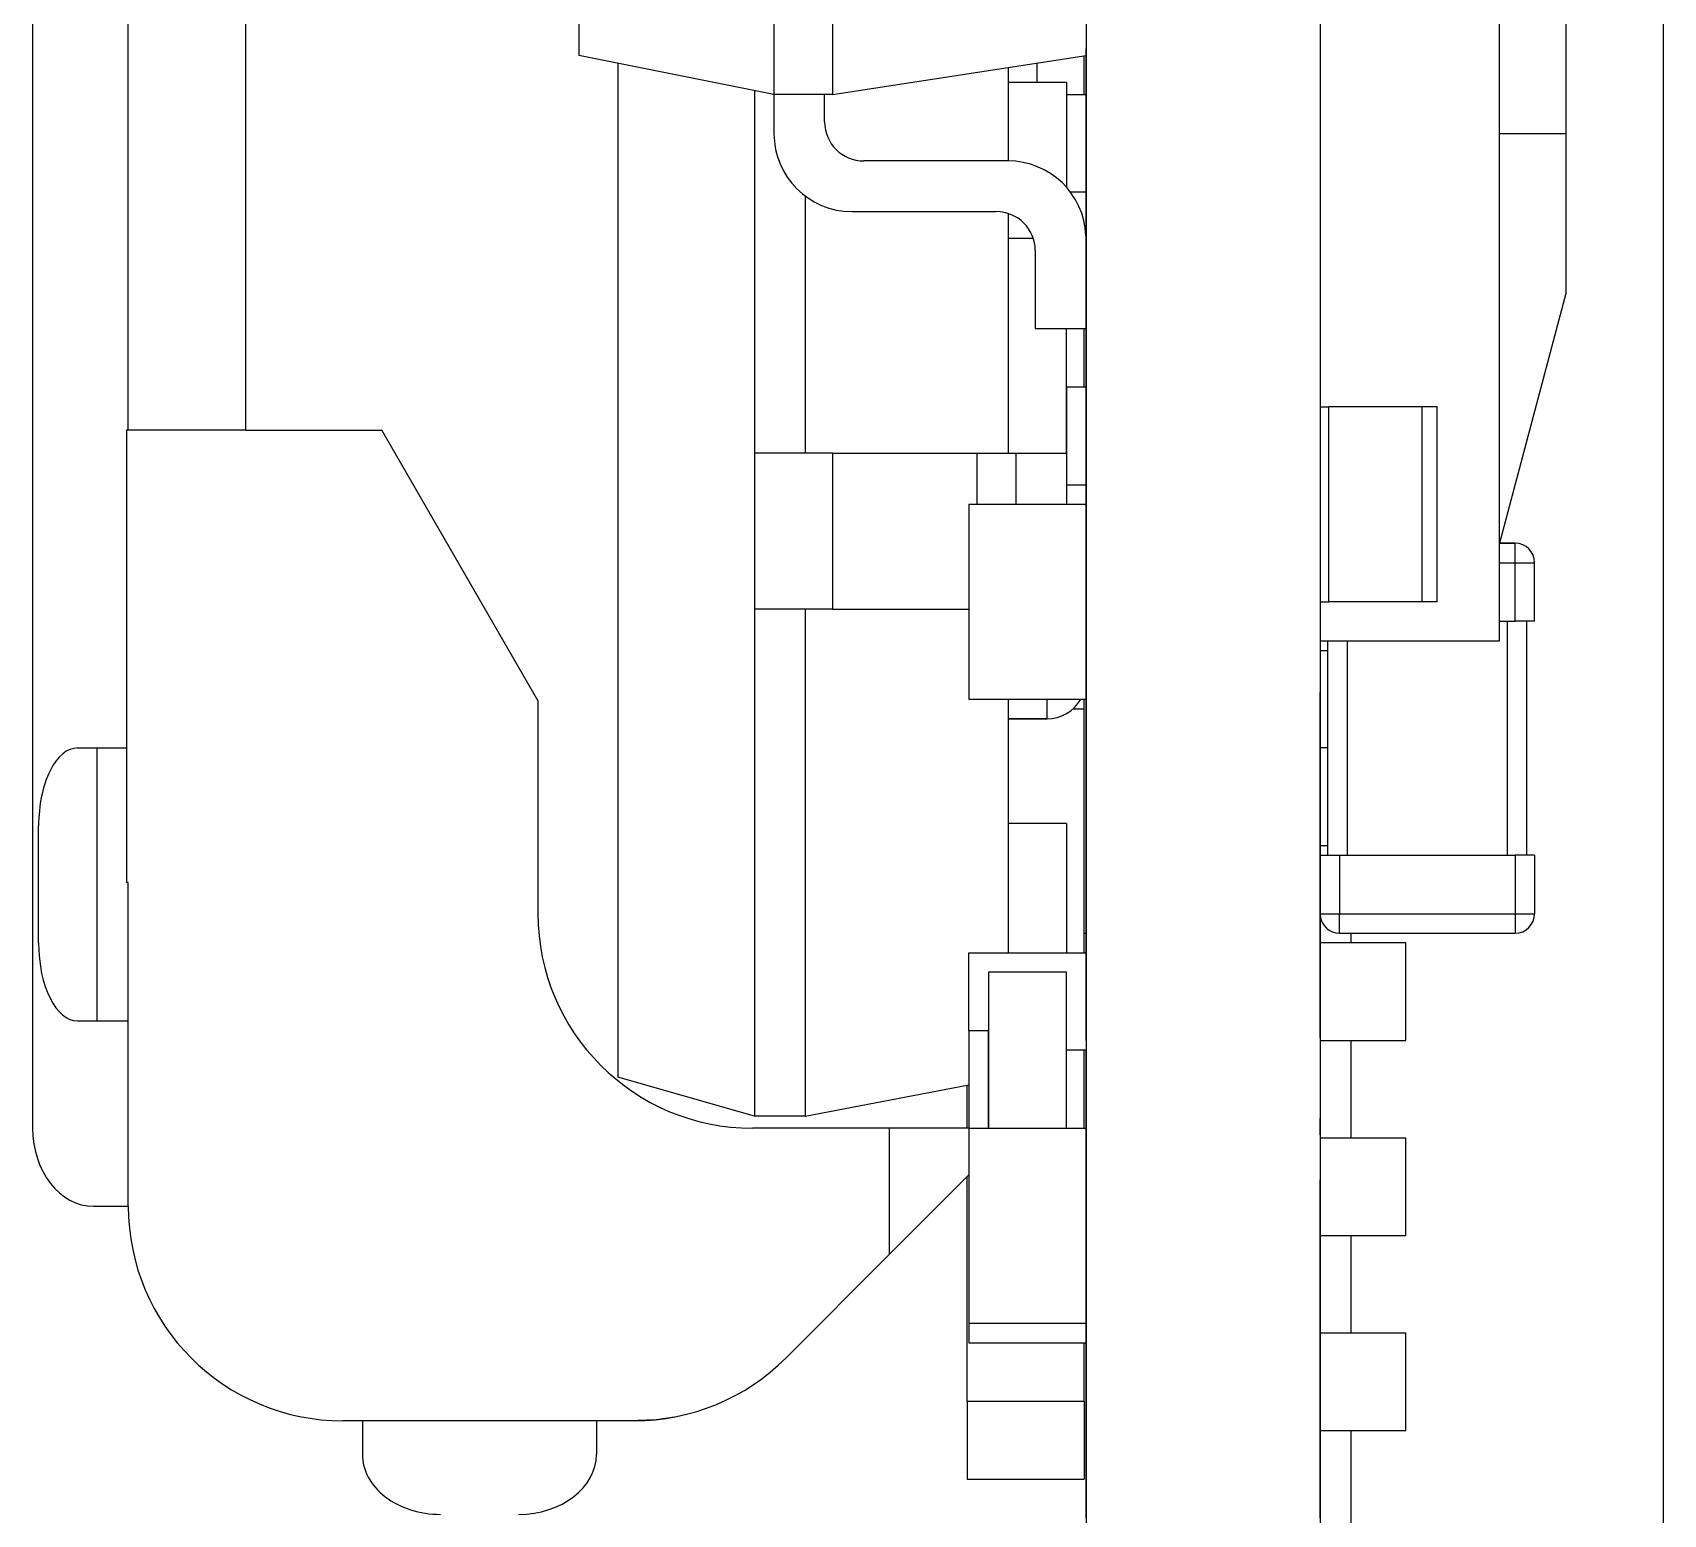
# Model space of a CAD drawing. Extents: x 77 to 195, y 90 to 134.
# Drawn here: x 184.274 to 188.454, y 105.81 to 109.609 of the extents above; entities that cross this region are included whole.
import ezdxf

# ---------------------------------------------------------------- set-up
doc = ezdxf.new("R2010")
doc.units = 0
doc.layers.add('View005', color=7, linetype='CONTINUOUS')

msp = doc.modelspace()

# ---------------------------------------------------------------- linework, layer by layer
at = {"layer": 'View005'}
for p, q in [((186.974, 117.4), (186.974, 97.4)), ((186.974, 117.4), (186.974, 97.4)), ((187.574, 117.4), (187.574, 97.4)), ((187.574, 117.4), (187.574, 97.4)), ((187.574, 117.4), (187.574, 97.4)), ((184.274, 106.8), (184.274, 112.8)), ((184.274, 106.8), (184.274, 112.8)), ((184.519, 108.59), (184.519, 111.01)), ((184.519, 108.59), (184.519, 111.01)), ((184.819, 111.01), (184.819, 108.59)), ((184.819, 111.01), (184.819, 108.59)), ((185.674, 110.95), (185.674, 109.55)), ((185.674, 110.95), (185.674, 109.55)), ((188.454, 103.9), (188.454, 110.9)), ((188.454, 103.9), (188.454, 110.9)), ((188.034, 108.05), (188.034, 110.65)), ((188.034, 108.05), (188.034, 110.65)), ((186.174, 109.75), (186.174, 109.45)), ((186.174, 109.75), (186.174, 109.45)), ((186.324, 109.75), (186.324, 109.45)), ((186.324, 109.75), (186.324, 109.45)), ((186.974, 109.568), (186.974, 109.568)), ((186.974, 109.568), (186.974, 109.568)), ((186.174, 109.45), (185.674, 109.55)), ((186.174, 109.45), (185.674, 109.55)), ((185.774, 109.53), (185.774, 106.931)), ((185.774, 109.53), (185.774, 106.931)), ((186.324, 109.45), (186.974, 109.55)), ((186.324, 109.45), (186.974, 109.55)), ((186.849, 109.481), (186.849, 109.531)), ((186.849, 109.481), (186.849, 109.531)), ((186.969, 109.45), (186.969, 109.549)), ((186.969, 109.45), (186.969, 109.549)), ((186.974, 109.55), (186.974, 109.55)), ((186.974, 109.55), (186.974, 109.55)), ((186.774, 109.519), (186.774, 109.28)), ((186.774, 109.519), (186.774, 109.28)), ((186.124, 109.46), (186.124, 108.531)), ((186.124, 109.46), (186.124, 108.531)), ((186.324, 109.45), (186.174, 109.45)), ((186.174, 109.45), (186.174, 109.35)), ((186.174, 109.45), (186.174, 109.35)), ((186.324, 109.45), (186.174, 109.45)), ((186.174, 109.45), (186.174, 109.35)), ((186.174, 109.45), (186.174, 109.35)), ((186.304, 109.38), (186.304, 109.45)), ((186.304, 109.38), (186.304, 109.45)), ((186.924, 109.481), (186.924, 109.212)), ((186.924, 109.481), (186.924, 109.212)), ((186.924, 109.481), (186.924, 109.212)), ((186.924, 109.481), (186.924, 109.212)), ((186.924, 109.481), (186.924, 109.212)), ((186.924, 109.481), (186.924, 109.212)), ((186.924, 109.45), (186.974, 109.45)), ((186.924, 109.45), (186.974, 109.45)), ((186.974, 109.45), (186.974, 109.45)), ((186.974, 109.45), (186.974, 109.45)), ((186.774, 109.28), (186.404, 109.28)), ((186.774, 109.28), (186.404, 109.28)), ((186.974, 109.25), (186.974, 109.25)), ((186.974, 109.25), (186.974, 109.25)), ((186.974, 109.2), (186.934, 109.2)), ((186.974, 109.2), (186.934, 109.2)), ((186.974, 109.2), (186.974, 109.2)), ((186.974, 109.2), (186.974, 109.2)), ((186.254, 109.19), (186.254, 108.531)), ((186.254, 109.19), (186.254, 108.531)), ((186.374, 109.15), (186.744, 109.15)), ((186.374, 109.15), (186.744, 109.15)), ((186.774, 109.145), (186.774, 108.531)), ((186.774, 109.145), (186.774, 108.531)), ((186.844, 109.05), (186.844, 108.85)), ((186.844, 109.05), (186.844, 108.85)), ((188.204, 108.94), (188.034, 108.3)), ((188.204, 108.94), (188.034, 108.3)), ((186.974, 108.65), (186.974, 108.933)), ((186.974, 108.65), (186.974, 108.933)), ((186.974, 108.65), (186.974, 108.933)), ((186.974, 108.65), (186.974, 108.933)), ((186.974, 108.933), (186.974, 108.933)), ((186.974, 108.933), (186.974, 108.933)), ((186.844, 108.85), (186.974, 108.85)), ((186.844, 108.85), (186.974, 108.85)), ((186.924, 108.531), (186.924, 108.85)), ((186.924, 108.531), (186.924, 108.85)), ((186.969, 108.7), (186.969, 108.85)), ((186.969, 108.7), (186.969, 108.85)), ((186.974, 108.85), (186.974, 108.85)), ((186.974, 108.85), (186.974, 108.85)), ((187.574, 108.75), (187.574, 108.75)), ((187.574, 108.75), (187.574, 108.75)), ((186.974, 108.7), (186.924, 108.7)), ((186.924, 108.7), (186.924, 108.531)), ((186.974, 108.7), (186.924, 108.7)), ((186.924, 108.7), (186.924, 108.531)), ((186.974, 108.7), (186.974, 108.7)), ((186.974, 108.7), (186.974, 108.7)), ((187.574, 108.701), (187.574, 108.099)), ((187.574, 108.701), (187.574, 108.099)), ((187.574, 108.701), (187.574, 108.099)), ((187.574, 108.701), (187.574, 108.099)), ((187.574, 108.701), (187.574, 108.701)), ((187.574, 108.701), (187.574, 108.701)), ((186.974, 108.65), (186.974, 108.65)), ((186.974, 108.65), (186.974, 108.65)), ((187.836, 108.65), (187.596, 108.65)), ((187.836, 108.65), (187.596, 108.65)), ((187.596, 108.15), (187.596, 108.65)), ((187.596, 108.15), (187.596, 108.65)), ((187.874, 108.65), (187.836, 108.65)), ((187.836, 108.15), (187.836, 108.65)), ((187.874, 108.65), (187.836, 108.65)), ((187.836, 108.15), (187.836, 108.65)), ((187.874, 108.15), (187.874, 108.65)), ((187.874, 108.15), (187.874, 108.65)), ((184.519, 108.59), (184.514, 108.59)), ((184.514, 108.59), (184.514, 107.43)), ((184.519, 108.59), (184.514, 108.59)), ((184.514, 108.59), (184.514, 107.43)), ((184.819, 108.59), (185.169, 108.59)), ((184.819, 108.59), (185.169, 108.59)), ((185.569, 107.897), (185.169, 108.59)), ((185.569, 107.897), (185.169, 108.59)), ((186.124, 108.531), (186.124, 108.131)), ((186.124, 108.531), (186.124, 108.131)), ((186.324, 108.531), (186.694, 108.531)), ((186.324, 108.531), (186.694, 108.531)), ((186.324, 108.531), (186.324, 108.131)), ((186.324, 108.531), (186.324, 108.131)), ((186.694, 108.531), (186.694, 108.4)), ((186.694, 108.531), (186.694, 108.4)), ((186.794, 108.531), (186.924, 108.531)), ((186.794, 108.531), (186.794, 108.4)), ((186.794, 108.531), (186.924, 108.531)), ((186.794, 108.531), (186.794, 108.4)), ((186.924, 108.531), (186.924, 108.4)), ((186.924, 108.531), (186.924, 108.4)), ((186.924, 108.45), (186.974, 108.45)), ((186.924, 108.45), (186.974, 108.45)), ((186.974, 108.45), (186.974, 108.45)), ((186.974, 108.45), (186.974, 108.45)), ((186.674, 108.4), (186.674, 107.9)), ((186.674, 108.4), (186.974, 108.4)), ((186.674, 108.4), (186.674, 107.9)), ((186.674, 108.4), (186.974, 108.4)), ((186.974, 108.425), (186.974, 108.433)), ((186.974, 108.425), (186.974, 108.433)), ((186.974, 108.425), (186.974, 108.433)), ((186.974, 108.425), (186.974, 108.433)), ((186.974, 108.433), (186.974, 108.433)), ((186.974, 108.433), (186.974, 108.433)), ((186.974, 107.918), (186.974, 108.425)), ((186.974, 108.425), (186.974, 108.425)), ((186.974, 107.918), (186.974, 108.425)), ((186.974, 107.918), (186.974, 108.425)), ((186.974, 108.425), (186.974, 108.425)), ((186.974, 107.918), (186.974, 108.425)), ((186.974, 108.4), (186.974, 108.4)), ((186.974, 108.4), (186.974, 108.4)), ((188.034, 108.3), (188.074, 108.3)), ((188.074, 108.3), (188.034, 108.3)), ((188.034, 108.3), (188.074, 108.3)), ((188.074, 108.3), (188.034, 108.3)), ((188.034, 108.3), (188.074, 108.3)), ((188.074, 108.3), (188.034, 108.3)), ((188.034, 108.3), (188.074, 108.3)), ((188.074, 108.3), (188.034, 108.3)), ((188.034, 108.3), (188.074, 108.3)), ((188.074, 108.3), (188.034, 108.3)), ((188.034, 108.3), (188.074, 108.3)), ((188.074, 108.3), (188.034, 108.3)), ((188.034, 108.25), (188.074, 108.25)), ((188.034, 108.25), (188.074, 108.25)), ((188.034, 108.25), (188.074, 108.25)), ((188.034, 108.25), (188.074, 108.25)), ((188.034, 108.25), (188.074, 108.25)), ((188.034, 108.25), (188.074, 108.25)), ((188.074, 108.1), (188.074, 108.25)), ((188.074, 108.1), (188.074, 108.25)), ((188.074, 108.1), (188.074, 108.25)), ((188.074, 108.1), (188.074, 108.25)), ((188.074, 108.1), (188.074, 108.25)), ((188.074, 108.1), (188.074, 108.25)), ((188.124, 108.1), (188.124, 108.25)), ((188.124, 108.1), (188.124, 108.25)), ((188.124, 108.1), (188.124, 108.25)), ((188.124, 108.1), (188.124, 108.25)), ((188.124, 108.1), (188.124, 108.25)), ((188.124, 108.1), (188.124, 108.25)), ((187.836, 108.15), (187.596, 108.15)), ((187.836, 108.15), (187.596, 108.15)), ((187.874, 108.15), (187.836, 108.15)), ((187.874, 108.15), (187.836, 108.15)), ((186.124, 108.131), (186.124, 106.831)), ((186.124, 108.131), (186.124, 106.831)), ((186.254, 108.131), (186.254, 106.831)), ((186.254, 108.131), (186.254, 106.831)), ((186.324, 108.131), (186.674, 108.131)), ((186.324, 108.131), (186.674, 108.131)), ((187.574, 108.099), (187.574, 108.099)), ((187.574, 108.099), (187.574, 108.099)), ((188.034, 108.1), (188.074, 108.1)), ((188.034, 108.1), (188.074, 108.1)), ((188.034, 108.1), (188.074, 108.1)), ((188.034, 108.1), (188.074, 108.1)), ((188.034, 108.1), (188.074, 108.1)), ((188.034, 108.1), (188.074, 108.1)), ((188.054, 107.5), (188.054, 108.1)), ((188.054, 107.5), (188.054, 108.1)), ((188.104, 107.5), (188.104, 108.1)), ((188.104, 107.5), (188.104, 108.1)), ((187.574, 108.05), (188.034, 108.05)), ((187.574, 108.05), (188.034, 108.05)), ((187.574, 108.05), (187.574, 108.05)), ((187.574, 108.05), (187.574, 108.05)), ((187.574, 108.025), (187.574, 108.025)), ((187.574, 108.025), (187.594, 108.025)), ((187.574, 108.025), (187.574, 108.025)), ((187.574, 108.025), (187.594, 108.025)), ((187.594, 107.5), (187.594, 108.05)), ((187.594, 107.5), (187.594, 108.05)), ((187.594, 107.5), (187.594, 108.05)), ((187.594, 107.5), (187.594, 108.05)), ((187.644, 107.5), (187.644, 108.05)), ((187.644, 107.5), (187.644, 108.05)), ((187.574, 108.01), (187.574, 108.01)), ((187.574, 108.01), (187.574, 108.01)), ((187.574, 108.01), (187.574, 108.01)), ((187.574, 108.01), (187.574, 108.01)), ((185.569, 107.897), (185.569, 107.35)), ((185.569, 107.897), (185.569, 107.35)), ((186.674, 107.9), (186.974, 107.9)), ((186.674, 107.9), (186.974, 107.9)), ((186.774, 107.9), (186.774, 107.25)), ((186.774, 107.9), (186.774, 107.25)), ((186.969, 107.875), (186.969, 107.9)), ((186.969, 107.875), (186.969, 107.9)), ((186.974, 107.918), (186.974, 107.918)), ((186.974, 107.918), (186.974, 107.918)), ((186.974, 107.9), (186.974, 107.9)), ((186.974, 107.9), (186.974, 107.9)), ((187.574, 107.918), (187.574, 107.918)), ((187.574, 107.918), (187.574, 107.918)), ((186.969, 107.25), (186.969, 107.875)), ((186.969, 107.25), (186.969, 107.875)), ((186.874, 107.85), (186.774, 107.85)), ((186.774, 107.85), (186.874, 107.85)), ((186.874, 107.85), (186.774, 107.85)), ((186.774, 107.85), (186.874, 107.85)), ((186.874, 107.85), (186.774, 107.85)), ((186.774, 107.85), (186.874, 107.85)), ((186.874, 107.85), (186.774, 107.85)), ((186.774, 107.85), (186.874, 107.85)), ((186.874, 107.85), (186.774, 107.85)), ((186.774, 107.85), (186.874, 107.85)), ((186.874, 107.85), (186.774, 107.85)), ((186.774, 107.85), (186.874, 107.85)), ((184.389, 107.775), (184.439, 107.775)), ((184.389, 107.775), (184.439, 107.775)), ((184.439, 107.075), (184.439, 107.775)), ((184.439, 107.775), (184.514, 107.775)), ((184.439, 107.075), (184.439, 107.775)), ((184.439, 107.775), (184.514, 107.775)), ((187.594, 107.775), (187.574, 107.775)), ((187.574, 107.775), (187.574, 107.775)), ((187.594, 107.775), (187.574, 107.775)), ((187.574, 107.775), (187.574, 107.775)), ((184.289, 107.275), (184.289, 107.575)), ((184.289, 107.275), (184.289, 107.575)), ((186.924, 107.581), (186.924, 107.25)), ((186.924, 107.581), (186.924, 107.25)), ((186.924, 107.581), (186.924, 107.25)), ((186.924, 107.581), (186.924, 107.25)), ((186.924, 107.581), (186.924, 107.25)), ((186.924, 107.581), (186.924, 107.25)), ((186.974, 107.6), (186.974, 107.6)), ((186.974, 107.6), (186.974, 107.6)), ((187.574, 107.6), (187.574, 107.6)), ((187.574, 107.6), (187.574, 107.6)), ((187.574, 107.525), (187.574, 107.525)), ((187.574, 107.525), (187.594, 107.525)), ((187.574, 107.525), (187.574, 107.525)), ((187.574, 107.525), (187.594, 107.525)), ((187.624, 107.5), (188.074, 107.5)), ((187.624, 107.5), (188.074, 107.5)), ((187.624, 107.5), (188.074, 107.5)), ((187.624, 107.5), (188.074, 107.5)), ((187.624, 107.5), (187.624, 107.35)), ((187.624, 107.5), (187.624, 107.35)), ((187.624, 107.5), (188.074, 107.5)), ((187.624, 107.5), (188.074, 107.5)), ((187.624, 107.5), (187.624, 107.35)), ((187.624, 107.5), (187.624, 107.35)), ((187.624, 107.5), (187.624, 107.35)), ((187.624, 107.5), (187.624, 107.35)), ((188.074, 107.5), (188.074, 107.35)), ((188.074, 107.5), (188.074, 107.35)), ((188.074, 107.5), (188.074, 107.35)), ((188.074, 107.5), (188.074, 107.35)), ((188.074, 107.5), (188.074, 107.35)), ((188.074, 107.5), (188.074, 107.35)), ((188.124, 107.5), (188.124, 107.35)), ((188.124, 107.5), (188.124, 107.35)), ((188.124, 107.5), (188.124, 107.35)), ((188.124, 107.5), (188.124, 107.35)), ((188.124, 107.5), (188.124, 107.35)), ((188.124, 107.5), (188.124, 107.35)), ((184.519, 107.43), (184.514, 107.43)), ((184.519, 107.43), (184.514, 107.43)), ((184.519, 106.6), (184.519, 107.43)), ((184.519, 106.6), (184.519, 107.43)), ((187.624, 107.35), (188.074, 107.35)), ((187.624, 107.35), (188.074, 107.35)), ((187.624, 107.35), (188.074, 107.35)), ((187.624, 107.35), (188.074, 107.35)), ((187.624, 107.35), (188.074, 107.35)), ((187.624, 107.35), (188.074, 107.35)), ((186.969, 107.3), (186.974, 107.3)), ((186.969, 107.3), (186.974, 107.3)), ((186.974, 107.3), (186.974, 107.3)), ((186.974, 107.3), (186.974, 107.3)), ((186.974, 107.283), (186.974, 107.283)), ((186.974, 107.283), (186.974, 107.283)), ((187.574, 107.283), (187.574, 107.283)), ((187.574, 107.283), (187.574, 107.283)), ((187.654, 107.275), (187.574, 107.275)), ((187.574, 107.275), (187.574, 107.275)), ((187.654, 107.275), (187.574, 107.275)), ((187.574, 107.275), (187.574, 107.275)), ((187.624, 107.3), (188.074, 107.3)), ((187.624, 107.3), (188.074, 107.3)), ((187.624, 107.3), (188.074, 107.3)), ((187.624, 107.3), (188.074, 107.3)), ((187.624, 107.3), (188.074, 107.3)), ((187.624, 107.3), (188.074, 107.3)), ((187.654, 107.275), (187.654, 107.3)), ((187.654, 107.275), (187.654, 107.3)), ((187.794, 107.275), (187.654, 107.275)), ((187.794, 107.275), (187.654, 107.275)), ((187.794, 107.025), (187.794, 107.275)), ((187.794, 107.025), (187.794, 107.275)), ((186.674, 107.05), (186.674, 107.25)), ((186.674, 107.25), (186.974, 107.25)), ((186.674, 107.05), (186.674, 107.25)), ((186.674, 107.25), (186.974, 107.25)), ((186.974, 107.25), (186.974, 107.25)), ((186.974, 107.25), (186.974, 107.25)), ((186.924, 107.2), (186.724, 107.2)), ((186.724, 107.2), (186.724, 107.05)), ((186.724, 107.2), (186.724, 106.8)), ((186.924, 107.2), (186.724, 107.2)), ((186.924, 107.2), (186.724, 107.2)), ((186.724, 107.2), (186.724, 107.05)), ((186.724, 107.2), (186.724, 106.8)), ((186.924, 107.2), (186.724, 107.2)), ((186.924, 107), (186.924, 107.2)), ((186.924, 106.8), (186.924, 107.2)), ((186.924, 107), (186.924, 107.2)), ((186.924, 106.8), (186.924, 107.2)), ((184.389, 107.075), (184.439, 107.075)), ((184.389, 107.075), (184.439, 107.075)), ((184.439, 107.075), (184.519, 107.075)), ((184.439, 107.075), (184.519, 107.075)), ((186.724, 107.05), (186.674, 107.05)), ((186.674, 107.05), (186.674, 106.8)), ((186.724, 107.05), (186.674, 107.05)), ((186.724, 107.05), (186.674, 107.05)), ((186.674, 107.05), (186.674, 106.8)), ((186.724, 107.05), (186.674, 107.05)), ((186.724, 106.8), (186.724, 107.05)), ((186.724, 106.8), (186.724, 107.05)), ((186.974, 107.025), (186.974, 107.033)), ((186.974, 107.025), (186.974, 107.033)), ((186.974, 107.025), (186.974, 107.033)), ((186.974, 107.025), (186.974, 107.033)), ((186.974, 107.033), (186.974, 107.033)), ((186.974, 107.033), (186.974, 107.033)), ((186.974, 107.025), (186.974, 107.025)), ((186.974, 107.025), (186.974, 107.025)), ((187.574, 107.033), (187.574, 106.825)), ((187.574, 107.033), (187.574, 106.825)), ((187.574, 107.033), (187.574, 106.825)), ((187.574, 107.033), (187.574, 106.825)), ((187.574, 107.033), (187.574, 107.033)), ((187.574, 107.033), (187.574, 107.033)), ((187.574, 107.025), (187.574, 107.025)), ((187.574, 107.025), (187.654, 107.025)), ((187.574, 107.025), (187.574, 107.025)), ((187.574, 107.025), (187.654, 107.025)), ((187.654, 106.775), (187.654, 107.025)), ((187.654, 106.775), (187.654, 107.025)), ((187.654, 107.025), (187.794, 107.025)), ((187.654, 107.025), (187.794, 107.025)), ((186.974, 107), (186.924, 107)), ((186.974, 107), (186.924, 107)), ((186.969, 106.8), (186.969, 107)), ((186.969, 106.8), (186.969, 107)), ((186.124, 106.831), (185.774, 106.931)), ((186.124, 106.831), (185.774, 106.931)), ((186.254, 106.831), (186.674, 106.911)), ((186.254, 106.831), (186.674, 106.911)), ((186.669, 106.8), (186.669, 106.91)), ((186.669, 106.8), (186.669, 106.91)), ((184.519, 106.6), (184.519, 106.825)), ((184.519, 106.6), (184.519, 106.825)), ((186.254, 106.831), (186.124, 106.831)), ((186.254, 106.831), (186.124, 106.831)), ((186.974, 106.275), (186.974, 106.825)), ((186.974, 106.825), (186.974, 106.825)), ((186.974, 106.275), (186.974, 106.825)), ((186.974, 106.275), (186.974, 106.825)), ((186.974, 106.825), (186.974, 106.825)), ((186.974, 106.275), (186.974, 106.825)), ((187.574, 106.825), (187.574, 106.825)), ((187.574, 106.825), (187.574, 106.825)), ((186.669, 106.8), (186.119, 106.8)), ((186.669, 106.8), (186.119, 106.8)), ((186.469, 106.8), (186.469, 106.476)), ((186.469, 106.8), (186.469, 106.476)), ((186.674, 106.8), (186.674, 106.3)), ((186.674, 106.8), (186.974, 106.8)), ((186.674, 106.8), (186.674, 106.3)), ((186.674, 106.8), (186.974, 106.8)), ((186.974, 106.8), (186.974, 106.8)), ((186.974, 106.8), (186.974, 106.8)), ((187.574, 106.783), (187.574, 106.783)), ((187.574, 106.783), (187.574, 106.783)), ((187.654, 106.775), (187.574, 106.775)), ((187.574, 106.775), (187.574, 106.775)), ((187.654, 106.775), (187.574, 106.775)), ((187.574, 106.775), (187.574, 106.775)), ((187.794, 106.775), (187.654, 106.775)), ((187.794, 106.775), (187.654, 106.775)), ((187.794, 106.525), (187.794, 106.775)), ((187.794, 106.525), (187.794, 106.775)), ((187.574, 106.748), (187.574, 106.668)), ((187.574, 106.748), (187.574, 106.668)), ((187.574, 106.748), (187.574, 106.668)), ((187.574, 106.748), (187.574, 106.668)), ((187.574, 106.748), (187.574, 106.748)), ((187.574, 106.748), (187.574, 106.748)), ((186.469, 106.476), (186.674, 106.681)), ((186.469, 106.476), (186.674, 106.681)), ((186.469, 106.476), (186.669, 106.676)), ((186.469, 106.476), (186.669, 106.676)), ((186.669, 106.1), (186.669, 106.676)), ((186.669, 106.1), (186.669, 106.676)), ((187.574, 106.668), (187.574, 106.668)), ((187.574, 106.668), (187.574, 106.668)), ((184.43, 106.6), (184.519, 106.6)), ((184.43, 106.6), (184.519, 106.6)), ((187.574, 106.525), (187.574, 106.525)), ((187.574, 106.525), (187.654, 106.525)), ((187.574, 106.525), (187.574, 106.525)), ((187.574, 106.525), (187.654, 106.525)), ((187.654, 106.275), (187.654, 106.525)), ((187.654, 106.275), (187.654, 106.525)), ((187.654, 106.525), (187.794, 106.525)), ((187.654, 106.525), (187.794, 106.525)), ((186.205, 106.211), (186.469, 106.476)), ((186.205, 106.211), (186.469, 106.476)), ((187.574, 106.35), (187.574, 106.35)), ((187.574, 106.35), (187.574, 106.35)), ((186.674, 106.3), (186.974, 106.3)), ((186.674, 106.3), (186.674, 106.25)), ((186.674, 106.3), (186.974, 106.3)), ((186.674, 106.3), (186.674, 106.25)), ((186.974, 106.3), (186.974, 106.3)), ((186.974, 106.3), (186.974, 106.3)), ((186.974, 106.275), (186.974, 106.275)), ((186.974, 106.118), (186.974, 106.275)), ((186.974, 106.118), (186.974, 106.275)), ((186.974, 106.275), (186.974, 106.275)), ((186.974, 106.118), (186.974, 106.275)), ((186.974, 106.118), (186.974, 106.275)), ((187.654, 106.275), (187.574, 106.275)), ((187.574, 106.275), (187.574, 106.275)), ((187.654, 106.275), (187.574, 106.275)), ((187.574, 106.275), (187.574, 106.275)), ((187.794, 106.275), (187.654, 106.275)), ((187.794, 106.275), (187.654, 106.275)), ((187.794, 106.025), (187.794, 106.275)), ((187.794, 106.025), (187.794, 106.275)), ((186.674, 106.25), (186.974, 106.25)), ((186.674, 106.25), (186.974, 106.25)), ((186.969, 106.1), (186.969, 106.25)), ((186.969, 106.1), (186.969, 106.25)), ((186.974, 106.25), (186.974, 106.25)), ((186.974, 106.25), (186.974, 106.25)), ((186.669, 106.1), (186.969, 106.1)), ((186.669, 106.1), (186.969, 106.1)), ((186.974, 106.118), (186.974, 106.118)), ((186.974, 106.118), (186.974, 106.118)), ((187.574, 106.118), (187.574, 106.118)), ((187.574, 106.118), (187.574, 106.118)), ((185.816, 106.05), (185.069, 106.05)), ((185.816, 106.05), (185.069, 106.05)), ((185.119, 106.05), (185.119, 105.964)), ((185.119, 106.05), (185.119, 105.964)), ((185.719, 106.05), (185.719, 105.964)), ((185.719, 106.05), (185.719, 105.964)), ((187.574, 106.025), (187.574, 106.025)), ((187.574, 106.025), (187.654, 106.025)), ((187.574, 106.025), (187.574, 106.025)), ((187.574, 106.025), (187.654, 106.025)), ((187.654, 105.775), (187.654, 106.025)), ((187.654, 105.775), (187.654, 106.025)), ((187.654, 106.025), (187.794, 106.025)), ((187.654, 106.025), (187.794, 106.025)), ((186.669, 105.9), (186.969, 105.9)), ((186.669, 105.9), (186.969, 105.9))]:
    msp.add_line(p, q, dxfattribs=at)
for centre, radius, start, end in [((186.404, 109.38), 0.1, 180, -90), ((186.404, 109.38), 0.1, 180, -90), ((186.404, 109.38), 0.1, 180, -90), ((186.404, 109.38), 0.1, 180, -90), ((186.374, 109.35), 0.2, 180, -90), ((186.374, 109.35), 0.2, 180, -90), ((186.774, 109.08), 0.2, 2.4039, 90), ((186.774, 109.08), 0.2, 2.4039, 90), ((186.744, 109.05), 0.1, 0, 90), ((186.744, 109.05), 0.1, 0, 90), ((186.744, 109.05), 0.1, 0, 90), ((186.744, 109.05), 0.1, 0, 90), ((186.774, 109.08), 0.2, 0, 0.1812), ((186.774, 109.08), 0.2, 0, 0.1812), ((188.074, 108.25), 0.05, 0, 90), ((188.074, 108.25), 0.05, 0, 90), ((188.074, 108.25), 0.05, 0, 90), ((188.074, 108.25), 0.05, 0, 90), ((188.074, 108.25), 0.05, 0, 90), ((188.074, 108.25), 0.05, 0, 90), ((188.074, 108.25), 0.05, 0, 90), ((188.074, 108.25), 0.05, 0, 90), ((186.874, 107.95), 0.1, -90, -30), ((186.874, 107.95), 0.1, -90, -30), ((186.874, 107.95), 0.1, -90, -30), ((186.874, 107.95), 0.1, -90, -30), ((186.874, 107.95), 0.1, -90, -30), ((186.874, 107.95), 0.1, -90, -30), ((186.119, 107.35), 0.55, 180, -90), ((186.119, 107.35), 0.55, 180, -90), ((187.624, 107.35), 0.05, 180, -179.638), ((187.624, 107.35), 0.05, 180, -179.638), ((187.624, 107.35), 0.05, -180, -179.638), ((187.624, 107.35), 0.05, -180, -179.638), ((187.624, 107.35), 0.05, -180, -179.638), ((187.624, 107.35), 0.05, -180, -179.638), ((187.624, 107.35), 0.05, -175.191, -90), ((187.624, 107.35), 0.05, -175.191, -90), ((187.624, 107.35), 0.05, -175.191, -90), ((187.624, 107.35), 0.05, -175.191, -90), ((187.624, 107.35), 0.05, -175.191, -90), ((187.624, 107.35), 0.05, -175.191, -90), ((188.074, 107.35), 0.05, -90, 0), ((188.074, 107.35), 0.05, -90, 0), ((188.074, 107.35), 0.05, -90, 0), ((188.074, 107.35), 0.05, -90, 0), ((188.074, 107.35), 0.05, -90, 0), ((188.074, 107.35), 0.05, -90, 0), ((188.074, 107.35), 0.05, -90, 0), ((188.074, 107.35), 0.05, -90, 0), ((185.069, 106.6), 0.55, 180, -90), ((185.069, 106.6), 0.55, 180, -90), ((185.816, 106.6), 0.55, -90, -45), ((185.816, 106.6), 0.55, -90, -45)]:
    msp.add_arc(centre, radius, start, end, dxfattribs=at)
for centre, major_axis, ratio, start_param, end_param in [((184.389, 107.575), (0, 0.2), 0.5, 0, 1.5708), ((184.389, 107.575), (0, 0.2), 0.5, 0, 1.5708), ((184.389, 107.275), (0, 0.2), 0.5, 1.5708, 3.14159), ((184.389, 107.275), (0, 0.2), 0.5, 1.5708, 3.14159), ((184.43, 106.8), (0, 0.2), 0.781629, 1.5708, 3.14159), ((184.43, 106.8), (0, 0.2), 0.781629, 1.5708, 3.14159), ((185.319, 105.964), (-0.2, 0), 0.769614, 0, 1.5708), ((185.319, 105.964), (-0.2, 0), 0.769614, 0, 1.5708), ((185.519, 105.964), (-0.2, 0), 0.769614, 1.5708, 3.14159), ((185.519, 105.964), (-0.2, 0), 0.769614, 1.5708, 3.14159)]:
    msp.add_ellipse(centre, major_axis=major_axis, ratio=ratio, start_param=start_param, end_param=end_param, dxfattribs=at)
for points, knots in [([(188.204, 109.76), (188.204, 109.76), (188.204, 109.716), (188.204, 109.64), (188.204, 109.564), (188.204, 109.458), (188.204, 109.35)], [4.71239, 4.71239, 4.71239, 4.71239, 5.49779, 5.49779, 5.49779, 6.28319, 6.28319, 6.28319, 6.28319]), ([(188.204, 109.76), (188.204, 109.76), (188.204, 109.716), (188.204, 109.64), (188.204, 109.564), (188.204, 109.458), (188.204, 109.35)], [4.71239, 4.71239, 4.71239, 4.71239, 5.49779, 5.49779, 5.49779, 6.28319, 6.28319, 6.28319, 6.28319]), ([(186.974, 109.25), (186.974, 109.333), (186.974, 109.415), (186.974, 109.475), (186.974, 109.533), (186.974, 109.567), (186.974, 109.568)], [0, 0, 0, 0, 0.785398, 0.785398, 0.785398, 1.5708, 1.5708, 1.5708, 1.5708]), ([(186.974, 109.25), (186.974, 109.333), (186.974, 109.415), (186.974, 109.475), (186.974, 109.533), (186.974, 109.567), (186.974, 109.568)], [0, 0, 0, 0, 0.785398, 0.785398, 0.785398, 1.5708, 1.5708, 1.5708, 1.5708]), ([(186.974, 109.25), (186.974, 109.333), (186.974, 109.415), (186.974, 109.475), (186.974, 109.533), (186.974, 109.567), (186.974, 109.568)], [0, 0, 0, 0, 0.785398, 0.785398, 0.785398, 1.5708, 1.5708, 1.5708, 1.5708]), ([(186.974, 109.25), (186.974, 109.333), (186.974, 109.415), (186.974, 109.475), (186.974, 109.533), (186.974, 109.567), (186.974, 109.568)], [0, 0, 0, 0, 0.785398, 0.785398, 0.785398, 1.5708, 1.5708, 1.5708, 1.5708]), ([(188.204, 109.35), (188.204, 109.242), (188.204, 109.136), (188.204, 109.06), (188.204, 108.984), (188.204, 108.94), (188.204, 108.94)], [0, 0, 0, 0, 0.785398, 0.785398, 0.785398, 1.5708, 1.5708, 1.5708, 1.5708]), ([(188.204, 109.35), (188.204, 109.242), (188.204, 109.136), (188.204, 109.06), (188.204, 108.984), (188.204, 108.94), (188.204, 108.94)], [0, 0, 0, 0, 0.785398, 0.785398, 0.785398, 1.5708, 1.5708, 1.5708, 1.5708]), ([(186.974, 108.933), (186.974, 108.933), (186.974, 108.967), (186.974, 109.025), (186.974, 109.085), (186.974, 109.167), (186.974, 109.25)], [4.71239, 4.71239, 4.71239, 4.71239, 5.49779, 5.49779, 5.49779, 6.28319, 6.28319, 6.28319, 6.28319]), ([(186.974, 108.933), (186.974, 108.933), (186.974, 108.967), (186.974, 109.025), (186.974, 109.085), (186.974, 109.167), (186.974, 109.25)], [4.71239, 4.71239, 4.71239, 4.71239, 5.49779, 5.49779, 5.49779, 6.28319, 6.28319, 6.28319, 6.28319]), ([(186.974, 108.933), (186.974, 108.933), (186.974, 108.967), (186.974, 109.025), (186.974, 109.085), (186.974, 109.167), (186.974, 109.25)], [4.71239, 4.71239, 4.71239, 4.71239, 5.49779, 5.49779, 5.49779, 6.28319, 6.28319, 6.28319, 6.28319]), ([(186.974, 108.933), (186.974, 108.933), (186.974, 108.967), (186.974, 109.025), (186.974, 109.085), (186.974, 109.167), (186.974, 109.25)], [4.71239, 4.71239, 4.71239, 4.71239, 5.49779, 5.49779, 5.49779, 6.28319, 6.28319, 6.28319, 6.28319]), ([(184.819, 108.59), (184.74, 108.59), (184.663, 108.59), (184.607, 108.59), (184.55, 108.59), (184.521, 108.59), (184.519, 108.59)], [0, 0, 0, 0, 0.785398, 0.785398, 0.785398, 1.5708, 1.5708, 1.5708, 1.5708]), ([(184.819, 108.59), (184.74, 108.59), (184.663, 108.59), (184.607, 108.59), (184.55, 108.59), (184.521, 108.59), (184.519, 108.59)], [0, 0, 0, 0, 0.785398, 0.785398, 0.785398, 1.5708, 1.5708, 1.5708, 1.5708]), ([(186.974, 107.6), (186.974, 107.683), (186.974, 107.765), (186.974, 107.825), (186.974, 107.883), (186.974, 107.917), (186.974, 107.918)], [0, 0, 0, 0, 0.785398, 0.785398, 0.785398, 1.5708, 1.5708, 1.5708, 1.5708]), ([(186.974, 107.6), (186.974, 107.683), (186.974, 107.765), (186.974, 107.825), (186.974, 107.883), (186.974, 107.917), (186.974, 107.918)], [0, 0, 0, 0, 0.785398, 0.785398, 0.785398, 1.5708, 1.5708, 1.5708, 1.5708]), ([(186.974, 107.6), (186.974, 107.683), (186.974, 107.765), (186.974, 107.825), (186.974, 107.883), (186.974, 107.917), (186.974, 107.918)], [0, 0, 0, 0, 0.785398, 0.785398, 0.785398, 1.5708, 1.5708, 1.5708, 1.5708]), ([(186.974, 107.6), (186.974, 107.683), (186.974, 107.765), (186.974, 107.825), (186.974, 107.883), (186.974, 107.917), (186.974, 107.918)], [0, 0, 0, 0, 0.785398, 0.785398, 0.785398, 1.5708, 1.5708, 1.5708, 1.5708]), ([(187.574, 107.6), (187.574, 107.683), (187.574, 107.765), (187.574, 107.825), (187.574, 107.883), (187.574, 107.917), (187.574, 107.918)], [0, 0, 0, 0, 0.785398, 0.785398, 0.785398, 1.5708, 1.5708, 1.5708, 1.5708]), ([(187.574, 107.6), (187.574, 107.683), (187.574, 107.765), (187.574, 107.825), (187.574, 107.883), (187.574, 107.917), (187.574, 107.918)], [0, 0, 0, 0, 0.785398, 0.785398, 0.785398, 1.5708, 1.5708, 1.5708, 1.5708]), ([(187.574, 107.6), (187.574, 107.683), (187.574, 107.765), (187.574, 107.825), (187.574, 107.883), (187.574, 107.917), (187.574, 107.918)], [0, 0, 0, 0, 0.785398, 0.785398, 0.785398, 1.5708, 1.5708, 1.5708, 1.5708]), ([(187.574, 107.6), (187.574, 107.683), (187.574, 107.765), (187.574, 107.825), (187.574, 107.883), (187.574, 107.917), (187.574, 107.918)], [0, 0, 0, 0, 0.785398, 0.785398, 0.785398, 1.5708, 1.5708, 1.5708, 1.5708]), ([(186.974, 107.283), (186.974, 107.283), (186.974, 107.317), (186.974, 107.375), (186.974, 107.435), (186.974, 107.517), (186.974, 107.6)], [4.71239, 4.71239, 4.71239, 4.71239, 5.49779, 5.49779, 5.49779, 6.28319, 6.28319, 6.28319, 6.28319]), ([(186.974, 107.283), (186.974, 107.283), (186.974, 107.317), (186.974, 107.375), (186.974, 107.435), (186.974, 107.517), (186.974, 107.6)], [4.71239, 4.71239, 4.71239, 4.71239, 5.49779, 5.49779, 5.49779, 6.28319, 6.28319, 6.28319, 6.28319]), ([(186.974, 107.283), (186.974, 107.283), (186.974, 107.317), (186.974, 107.375), (186.974, 107.435), (186.974, 107.517), (186.974, 107.6)], [4.71239, 4.71239, 4.71239, 4.71239, 5.49779, 5.49779, 5.49779, 6.28319, 6.28319, 6.28319, 6.28319]), ([(186.974, 107.283), (186.974, 107.283), (186.974, 107.317), (186.974, 107.375), (186.974, 107.435), (186.974, 107.517), (186.974, 107.6)], [4.71239, 4.71239, 4.71239, 4.71239, 5.49779, 5.49779, 5.49779, 6.28319, 6.28319, 6.28319, 6.28319]), ([(187.574, 107.283), (187.574, 107.283), (187.574, 107.317), (187.574, 107.375), (187.574, 107.435), (187.574, 107.517), (187.574, 107.6)], [4.71239, 4.71239, 4.71239, 4.71239, 5.49779, 5.49779, 5.49779, 6.28319, 6.28319, 6.28319, 6.28319]), ([(187.574, 107.283), (187.574, 107.283), (187.574, 107.317), (187.574, 107.375), (187.574, 107.435), (187.574, 107.517), (187.574, 107.6)], [4.71239, 4.71239, 4.71239, 4.71239, 5.49779, 5.49779, 5.49779, 6.28319, 6.28319, 6.28319, 6.28319]), ([(187.574, 107.283), (187.574, 107.283), (187.574, 107.317), (187.574, 107.375), (187.574, 107.435), (187.574, 107.517), (187.574, 107.6)], [4.71239, 4.71239, 4.71239, 4.71239, 5.49779, 5.49779, 5.49779, 6.28319, 6.28319, 6.28319, 6.28319]), ([(187.574, 107.283), (187.574, 107.283), (187.574, 107.317), (187.574, 107.375), (187.574, 107.435), (187.574, 107.517), (187.574, 107.6)], [4.71239, 4.71239, 4.71239, 4.71239, 5.49779, 5.49779, 5.49779, 6.28319, 6.28319, 6.28319, 6.28319]), ([(187.574, 106.35), (187.574, 106.433), (187.574, 106.515), (187.574, 106.575), (187.574, 106.633), (187.574, 106.667), (187.574, 106.668)], [0, 0, 0, 0, 0.785398, 0.785398, 0.785398, 1.5708, 1.5708, 1.5708, 1.5708]), ([(187.574, 106.35), (187.574, 106.433), (187.574, 106.515), (187.574, 106.575), (187.574, 106.633), (187.574, 106.667), (187.574, 106.668)], [0, 0, 0, 0, 0.785398, 0.785398, 0.785398, 1.5708, 1.5708, 1.5708, 1.5708]), ([(187.574, 106.35), (187.574, 106.433), (187.574, 106.515), (187.574, 106.575), (187.574, 106.633), (187.574, 106.667), (187.574, 106.668)], [0, 0, 0, 0, 0.785398, 0.785398, 0.785398, 1.5708, 1.5708, 1.5708, 1.5708]), ([(187.574, 106.35), (187.574, 106.433), (187.574, 106.515), (187.574, 106.575), (187.574, 106.633), (187.574, 106.667), (187.574, 106.668)], [0, 0, 0, 0, 0.785398, 0.785398, 0.785398, 1.5708, 1.5708, 1.5708, 1.5708]), ([(186.974, 105.8), (186.974, 105.883), (186.974, 105.965), (186.974, 106.025), (186.974, 106.083), (186.974, 106.117), (186.974, 106.118)], [0, 0, 0, 0, 0.785398, 0.785398, 0.785398, 1.5708, 1.5708, 1.5708, 1.5708]), ([(186.974, 105.8), (186.974, 105.883), (186.974, 105.965), (186.974, 106.025), (186.974, 106.083), (186.974, 106.117), (186.974, 106.118)], [0, 0, 0, 0, 0.785398, 0.785398, 0.785398, 1.5708, 1.5708, 1.5708, 1.5708]), ([(186.974, 105.8), (186.974, 105.883), (186.974, 105.965), (186.974, 106.025), (186.974, 106.083), (186.974, 106.117), (186.974, 106.118)], [0, 0, 0, 0, 0.785398, 0.785398, 0.785398, 1.5708, 1.5708, 1.5708, 1.5708]), ([(186.974, 105.8), (186.974, 105.883), (186.974, 105.965), (186.974, 106.025), (186.974, 106.083), (186.974, 106.117), (186.974, 106.118)], [0, 0, 0, 0, 0.785398, 0.785398, 0.785398, 1.5708, 1.5708, 1.5708, 1.5708]), ([(187.574, 105.8), (187.574, 105.883), (187.574, 105.965), (187.574, 106.025), (187.574, 106.083), (187.574, 106.117), (187.574, 106.118)], [0, 0, 0, 0, 0.785398, 0.785398, 0.785398, 1.5708, 1.5708, 1.5708, 1.5708]), ([(187.574, 105.8), (187.574, 105.883), (187.574, 105.965), (187.574, 106.025), (187.574, 106.083), (187.574, 106.117), (187.574, 106.118)], [0, 0, 0, 0, 0.785398, 0.785398, 0.785398, 1.5708, 1.5708, 1.5708, 1.5708]), ([(187.574, 105.8), (187.574, 105.883), (187.574, 105.965), (187.574, 106.025), (187.574, 106.083), (187.574, 106.117), (187.574, 106.118)], [0, 0, 0, 0, 0.785398, 0.785398, 0.785398, 1.5708, 1.5708, 1.5708, 1.5708]), ([(187.574, 105.8), (187.574, 105.883), (187.574, 105.965), (187.574, 106.025), (187.574, 106.083), (187.574, 106.117), (187.574, 106.118)], [0, 0, 0, 0, 0.785398, 0.785398, 0.785398, 1.5708, 1.5708, 1.5708, 1.5708])]:
    msp.add_open_spline(points, degree=3, knots=knots, dxfattribs=at)
for points, degree in [([(186.924, 109.481), (186.925, 109.481), (186.86, 109.481), (186.774, 109.481)], 3), ([(186.924, 109.481), (186.925, 109.481), (186.86, 109.481), (186.774, 109.481)], 3), ([(186.924, 109.481), (186.925, 109.481), (186.86, 109.481), (186.774, 109.481)], 3), ([(186.924, 109.481), (186.925, 109.481), (186.86, 109.481), (186.774, 109.481)], 3), ([(186.924, 109.481), (186.925, 109.481), (186.86, 109.481), (186.774, 109.481)], 3), ([(186.924, 109.481), (186.925, 109.481), (186.86, 109.481), (186.774, 109.481)], 3), ([(188.034, 109.35), (188.204, 109.35)], 1), ([(188.034, 109.35), (188.204, 109.35)], 1), ([(186.839, 109.081), (186.809, 109.081), (186.774, 109.081)], 2), ([(186.839, 109.081), (186.809, 109.081), (186.774, 109.081)], 2), ([(186.839, 109.081), (186.809, 109.081), (186.774, 109.081)], 2), ([(186.839, 109.081), (186.809, 109.081), (186.774, 109.081)], 2), ([(186.839, 109.081), (186.809, 109.081), (186.774, 109.081)], 2), ([(186.839, 109.081), (186.809, 109.081), (186.774, 109.081)], 2), ([(186.974, 109.1), (186.973, 109.1)], 1), ([(186.974, 109.1), (186.973, 109.1)], 1), ([(186.974, 109.1), (186.973, 109.1)], 1), ([(186.974, 109.1), (186.973, 109.1)], 1), ([(186.974, 109.1), (186.973, 109.1)], 1), ([(186.974, 109.1), (186.973, 109.1)], 1), ([(186.974, 109.1), (186.974, 109.1)], 1), ([(186.974, 109.1), (186.974, 109.1)], 1), ([(186.974, 109.1), (186.974, 109.1)], 1), ([(186.974, 109.1), (186.974, 109.1)], 1), ([(186.974, 109.1), (186.974, 109.1)], 1), ([(186.974, 109.1), (186.974, 109.1)], 1), ([(187.574, 108.75), (187.574, 108.751), (187.574, 108.727), (187.574, 108.701)], 3), ([(187.574, 108.75), (187.574, 108.751), (187.574, 108.727), (187.574, 108.701)], 3), ([(187.574, 108.75), (187.574, 108.751), (187.574, 108.727), (187.574, 108.701)], 3), ([(187.574, 108.75), (187.574, 108.751), (187.574, 108.727), (187.574, 108.701)], 3), ([(186.974, 108.433), (186.974, 108.431), (186.974, 108.523), (186.974, 108.65)], 3), ([(186.974, 108.433), (186.974, 108.431), (186.974, 108.523), (186.974, 108.65)], 3), ([(186.974, 108.433), (186.974, 108.431), (186.974, 108.523), (186.974, 108.65)], 3), ([(186.974, 108.433), (186.974, 108.431), (186.974, 108.523), (186.974, 108.65)], 3), ([(187.574, 108.65), (187.574, 108.65)], 1), ([(187.574, 108.65), (187.577, 108.65), (187.596, 108.65)], 2), ([(187.574, 108.65), (187.574, 108.65)], 1), ([(187.574, 108.65), (187.577, 108.65), (187.596, 108.65)], 2), ([(186.324, 108.531), (186.217, 108.531), (186.122, 108.531), (186.124, 108.531)], 3), ([(186.324, 108.531), (186.217, 108.531), (186.122, 108.531), (186.124, 108.531)], 3), ([(186.694, 108.531), (186.748, 108.531), (186.795, 108.531), (186.794, 108.531)], 3), ([(186.694, 108.531), (186.748, 108.531), (186.795, 108.531), (186.794, 108.531)], 3), ([(188.074, 108.25), (188.074, 108.277), (188.074, 108.301), (188.074, 108.3)], 3), ([(188.074, 108.25), (188.074, 108.277), (188.074, 108.301), (188.074, 108.3)], 3), ([(188.074, 108.25), (188.074, 108.277), (188.074, 108.301), (188.074, 108.3)], 3), ([(188.074, 108.25), (188.074, 108.277), (188.074, 108.301), (188.074, 108.3)], 3), ([(188.074, 108.25), (188.074, 108.277), (188.074, 108.301), (188.074, 108.3)], 3), ([(188.074, 108.25), (188.074, 108.277), (188.074, 108.301), (188.074, 108.3)], 3), ([(188.074, 108.25), (188.101, 108.25), (188.125, 108.25), (188.124, 108.25)], 3), ([(188.074, 108.25), (188.101, 108.25), (188.125, 108.25), (188.124, 108.25)], 3), ([(188.074, 108.25), (188.101, 108.25), (188.125, 108.25), (188.124, 108.25)], 3), ([(188.074, 108.25), (188.101, 108.25), (188.125, 108.25), (188.124, 108.25)], 3), ([(188.074, 108.25), (188.101, 108.25), (188.125, 108.25), (188.124, 108.25)], 3), ([(188.074, 108.25), (188.101, 108.25), (188.125, 108.25), (188.124, 108.25)], 3), ([(187.574, 108.15), (187.574, 108.15)], 1), ([(187.574, 108.15), (187.577, 108.15), (187.596, 108.15)], 2), ([(187.574, 108.15), (187.574, 108.15)], 1), ([(187.574, 108.15), (187.577, 108.15), (187.596, 108.15)], 2), ([(186.324, 108.131), (186.217, 108.131), (186.122, 108.131), (186.124, 108.131)], 3), ([(186.324, 108.131), (186.217, 108.131), (186.122, 108.131), (186.124, 108.131)], 3), ([(187.574, 108.099), (187.574, 108.073), (187.574, 108.049), (187.574, 108.05)], 3), ([(187.574, 108.099), (187.574, 108.073), (187.574, 108.049), (187.574, 108.05)], 3), ([(187.574, 108.099), (187.574, 108.073), (187.574, 108.049), (187.574, 108.05)], 3), ([(187.574, 108.099), (187.574, 108.073), (187.574, 108.049), (187.574, 108.05)], 3), ([(188.124, 108.1), (188.125, 108.1), (188.101, 108.1), (188.074, 108.1)], 3), ([(188.124, 108.1), (188.125, 108.1), (188.101, 108.1), (188.074, 108.1)], 3), ([(188.124, 108.1), (188.125, 108.1), (188.101, 108.1), (188.074, 108.1)], 3), ([(188.124, 108.1), (188.125, 108.1), (188.101, 108.1), (188.074, 108.1)], 3), ([(188.124, 108.1), (188.125, 108.1), (188.101, 108.1), (188.074, 108.1)], 3), ([(188.124, 108.1), (188.125, 108.1), (188.101, 108.1), (188.074, 108.1)], 3), ([(187.574, 108.05), (187.574, 108.013), (187.574, 108.01)], 2), ([(187.574, 108.05), (187.574, 108.013), (187.574, 108.01)], 2), ([(187.574, 108.05), (187.574, 108.013), (187.574, 108.01)], 2), ([(187.574, 108.05), (187.574, 108.013), (187.574, 108.01)], 2), ([(186.874, 107.85), (186.874, 107.852), (186.874, 107.9)], 2), ([(186.874, 107.85), (186.874, 107.852), (186.874, 107.9)], 2), ([(186.874, 107.85), (186.874, 107.852), (186.874, 107.9)], 2), ([(186.874, 107.85), (186.874, 107.852), (186.874, 107.9)], 2), ([(186.874, 107.85), (186.874, 107.852), (186.874, 107.9)], 2), ([(186.874, 107.85), (186.874, 107.852), (186.874, 107.9)], 2), ([(186.94, 107.875), (186.969, 107.875), (186.969, 107.875)], 2), ([(186.94, 107.875), (186.969, 107.875), (186.969, 107.875)], 2), ([(186.924, 107.581), (186.925, 107.581), (186.86, 107.581), (186.774, 107.581)], 3), ([(186.924, 107.581), (186.925, 107.581), (186.86, 107.581), (186.774, 107.581)], 3), ([(186.924, 107.581), (186.925, 107.581), (186.86, 107.581), (186.774, 107.581)], 3), ([(186.924, 107.581), (186.925, 107.581), (186.86, 107.581), (186.774, 107.581)], 3), ([(186.924, 107.581), (186.925, 107.581), (186.86, 107.581), (186.774, 107.581)], 3), ([(186.924, 107.581), (186.925, 107.581), (186.86, 107.581), (186.774, 107.581)], 3), ([(187.574, 107.5), (187.574, 107.5)], 1), ([(187.574, 107.5), (187.576, 107.5), (187.599, 107.5), (187.624, 107.5)], 3), ([(187.574, 107.5), (187.574, 107.5)], 1), ([(187.574, 107.5), (187.576, 107.5), (187.599, 107.5), (187.624, 107.5)], 3), ([(187.574, 107.5), (187.574, 107.5)], 1), ([(187.574, 107.5), (187.576, 107.5), (187.599, 107.5), (187.624, 107.5)], 3), ([(187.574, 107.5), (187.574, 107.5)], 1), ([(187.574, 107.5), (187.576, 107.5), (187.599, 107.5), (187.624, 107.5)], 3), ([(187.574, 107.5), (187.574, 107.5)], 1), ([(187.574, 107.5), (187.576, 107.5), (187.599, 107.5), (187.624, 107.5)], 3), ([(187.574, 107.5), (187.574, 107.5)], 1), ([(187.574, 107.5), (187.576, 107.5), (187.599, 107.5), (187.624, 107.5)], 3), ([(188.124, 107.5), (188.125, 107.5), (188.101, 107.5), (188.074, 107.5)], 3), ([(188.124, 107.5), (188.125, 107.5), (188.101, 107.5), (188.074, 107.5)], 3), ([(188.124, 107.5), (188.125, 107.5), (188.101, 107.5), (188.074, 107.5)], 3), ([(188.124, 107.5), (188.125, 107.5), (188.101, 107.5), (188.074, 107.5)], 3), ([(188.124, 107.5), (188.125, 107.5), (188.101, 107.5), (188.074, 107.5)], 3), ([(188.124, 107.5), (188.125, 107.5), (188.101, 107.5), (188.074, 107.5)], 3), ([(187.574, 107.35), (187.574, 107.35)], 1), ([(187.574, 107.35), (187.576, 107.35), (187.599, 107.35), (187.624, 107.35)], 3), ([(187.574, 107.35), (187.574, 107.35)], 1), ([(187.574, 107.35), (187.576, 107.35), (187.599, 107.35), (187.624, 107.35)], 3), ([(187.574, 107.35), (187.574, 107.35)], 1), ([(187.574, 107.35), (187.576, 107.35), (187.599, 107.35), (187.624, 107.35)], 3), ([(187.574, 107.35), (187.574, 107.35)], 1), ([(187.574, 107.35), (187.576, 107.35), (187.599, 107.35), (187.624, 107.35)], 3), ([(187.574, 107.35), (187.574, 107.35)], 1), ([(187.574, 107.35), (187.576, 107.35), (187.599, 107.35), (187.624, 107.35)], 3), ([(187.574, 107.35), (187.574, 107.35)], 1), ([(187.574, 107.35), (187.576, 107.35), (187.599, 107.35), (187.624, 107.35)], 3), ([(187.624, 107.3), (187.624, 107.299), (187.624, 107.323), (187.624, 107.35)], 3), ([(187.624, 107.3), (187.624, 107.299), (187.624, 107.323), (187.624, 107.35)], 3), ([(187.624, 107.3), (187.624, 107.299), (187.624, 107.323), (187.624, 107.35)], 3), ([(187.624, 107.3), (187.624, 107.299), (187.624, 107.323), (187.624, 107.35)], 3), ([(187.624, 107.3), (187.624, 107.299), (187.624, 107.323), (187.624, 107.35)], 3), ([(187.624, 107.3), (187.624, 107.299), (187.624, 107.323), (187.624, 107.35)], 3), ([(188.074, 107.35), (188.101, 107.35), (188.125, 107.35), (188.124, 107.35)], 3), ([(188.074, 107.35), (188.101, 107.35), (188.125, 107.35), (188.124, 107.35)], 3), ([(188.074, 107.35), (188.074, 107.323), (188.074, 107.299), (188.074, 107.3)], 3), ([(188.074, 107.35), (188.074, 107.323), (188.074, 107.299), (188.074, 107.3)], 3), ([(188.074, 107.35), (188.101, 107.35), (188.125, 107.35), (188.124, 107.35)], 3), ([(188.074, 107.35), (188.101, 107.35), (188.125, 107.35), (188.124, 107.35)], 3), ([(188.074, 107.35), (188.074, 107.323), (188.074, 107.299), (188.074, 107.3)], 3), ([(188.074, 107.35), (188.074, 107.323), (188.074, 107.299), (188.074, 107.3)], 3), ([(188.074, 107.35), (188.101, 107.35), (188.125, 107.35), (188.124, 107.35)], 3), ([(188.074, 107.35), (188.074, 107.323), (188.074, 107.299), (188.074, 107.3)], 3), ([(188.074, 107.35), (188.101, 107.35), (188.125, 107.35), (188.124, 107.35)], 3), ([(188.074, 107.35), (188.074, 107.323), (188.074, 107.299), (188.074, 107.3)], 3), ([(186.974, 107.033), (186.974, 107.03), (186.974, 107.14), (186.974, 107.283)], 3), ([(186.974, 107.033), (186.974, 107.03), (186.974, 107.14), (186.974, 107.283)], 3), ([(186.974, 107.033), (186.974, 107.03), (186.974, 107.14), (186.974, 107.283)], 3), ([(186.974, 107.033), (186.974, 107.03), (186.974, 107.14), (186.974, 107.283)], 3), ([(187.574, 107.033), (187.574, 107.03), (187.574, 107.14), (187.574, 107.283)], 3), ([(187.574, 107.033), (187.574, 107.03), (187.574, 107.14), (187.574, 107.283)], 3), ([(187.574, 107.033), (187.574, 107.03), (187.574, 107.14), (187.574, 107.283)], 3), ([(187.574, 107.033), (187.574, 107.03), (187.574, 107.14), (187.574, 107.283)], 3), ([(186.974, 106.825), (186.974, 106.886), (186.974, 107)], 2), ([(186.974, 106.825), (186.974, 106.886), (186.974, 107)], 2), ([(186.974, 106.825), (186.974, 106.886), (186.974, 107)], 2), ([(186.974, 106.825), (186.974, 106.886), (186.974, 107)], 2), ([(187.574, 106.783), (187.574, 106.783), (187.574, 106.825)], 2), ([(187.574, 106.783), (187.574, 106.783), (187.574, 106.825)], 2), ([(187.574, 106.783), (187.574, 106.783), (187.574, 106.825)], 2), ([(187.574, 106.783), (187.574, 106.783), (187.574, 106.825)], 2), ([(186.674, 106.8), (186.669, 106.8)], 1), ([(186.674, 106.8), (186.669, 106.8)], 1), ([(187.574, 106.783), (187.574, 106.77), (187.574, 106.748)], 2), ([(187.574, 106.783), (187.574, 106.77), (187.574, 106.748)], 2), ([(187.574, 106.783), (187.574, 106.77), (187.574, 106.748)], 2), ([(187.574, 106.783), (187.574, 106.77), (187.574, 106.748)], 2), ([(187.574, 106.118), (187.574, 106.177), (187.574, 106.263), (187.574, 106.35)], 3), ([(187.574, 106.118), (187.574, 106.177), (187.574, 106.263), (187.574, 106.35)], 3), ([(187.574, 106.118), (187.574, 106.177), (187.574, 106.263), (187.574, 106.35)], 3), ([(187.574, 106.118), (187.574, 106.177), (187.574, 106.263), (187.574, 106.35)], 3), ([(186.669, 106.1), (186.669, 105.993), (186.669, 105.898), (186.669, 105.9)], 3), ([(186.669, 106.1), (186.669, 105.993), (186.669, 105.898), (186.669, 105.9)], 3), ([(186.969, 106.1), (186.969, 105.993), (186.969, 105.898), (186.969, 105.9)], 3), ([(186.969, 106.1), (186.969, 105.993), (186.969, 105.898), (186.969, 105.9)], 3), ([(185.865, 106.052), (185.919, 106.06)], 1), ([(185.865, 106.052), (185.919, 106.06)], 1), ([(185.816, 106.05), (185.7, 106.05), (185.618, 106.05), (185.619, 106.05)], 3), ([(185.816, 106.05), (185.7, 106.05), (185.618, 106.05), (185.619, 106.05)], 3), ([(185.867, 106.052), (185.816, 106.05)], 1), ([(185.867, 106.052), (185.816, 106.05)], 1)]:
    msp.add_open_spline(points, degree=degree, dxfattribs=at)

doc.saveas('drawing.dxf')
